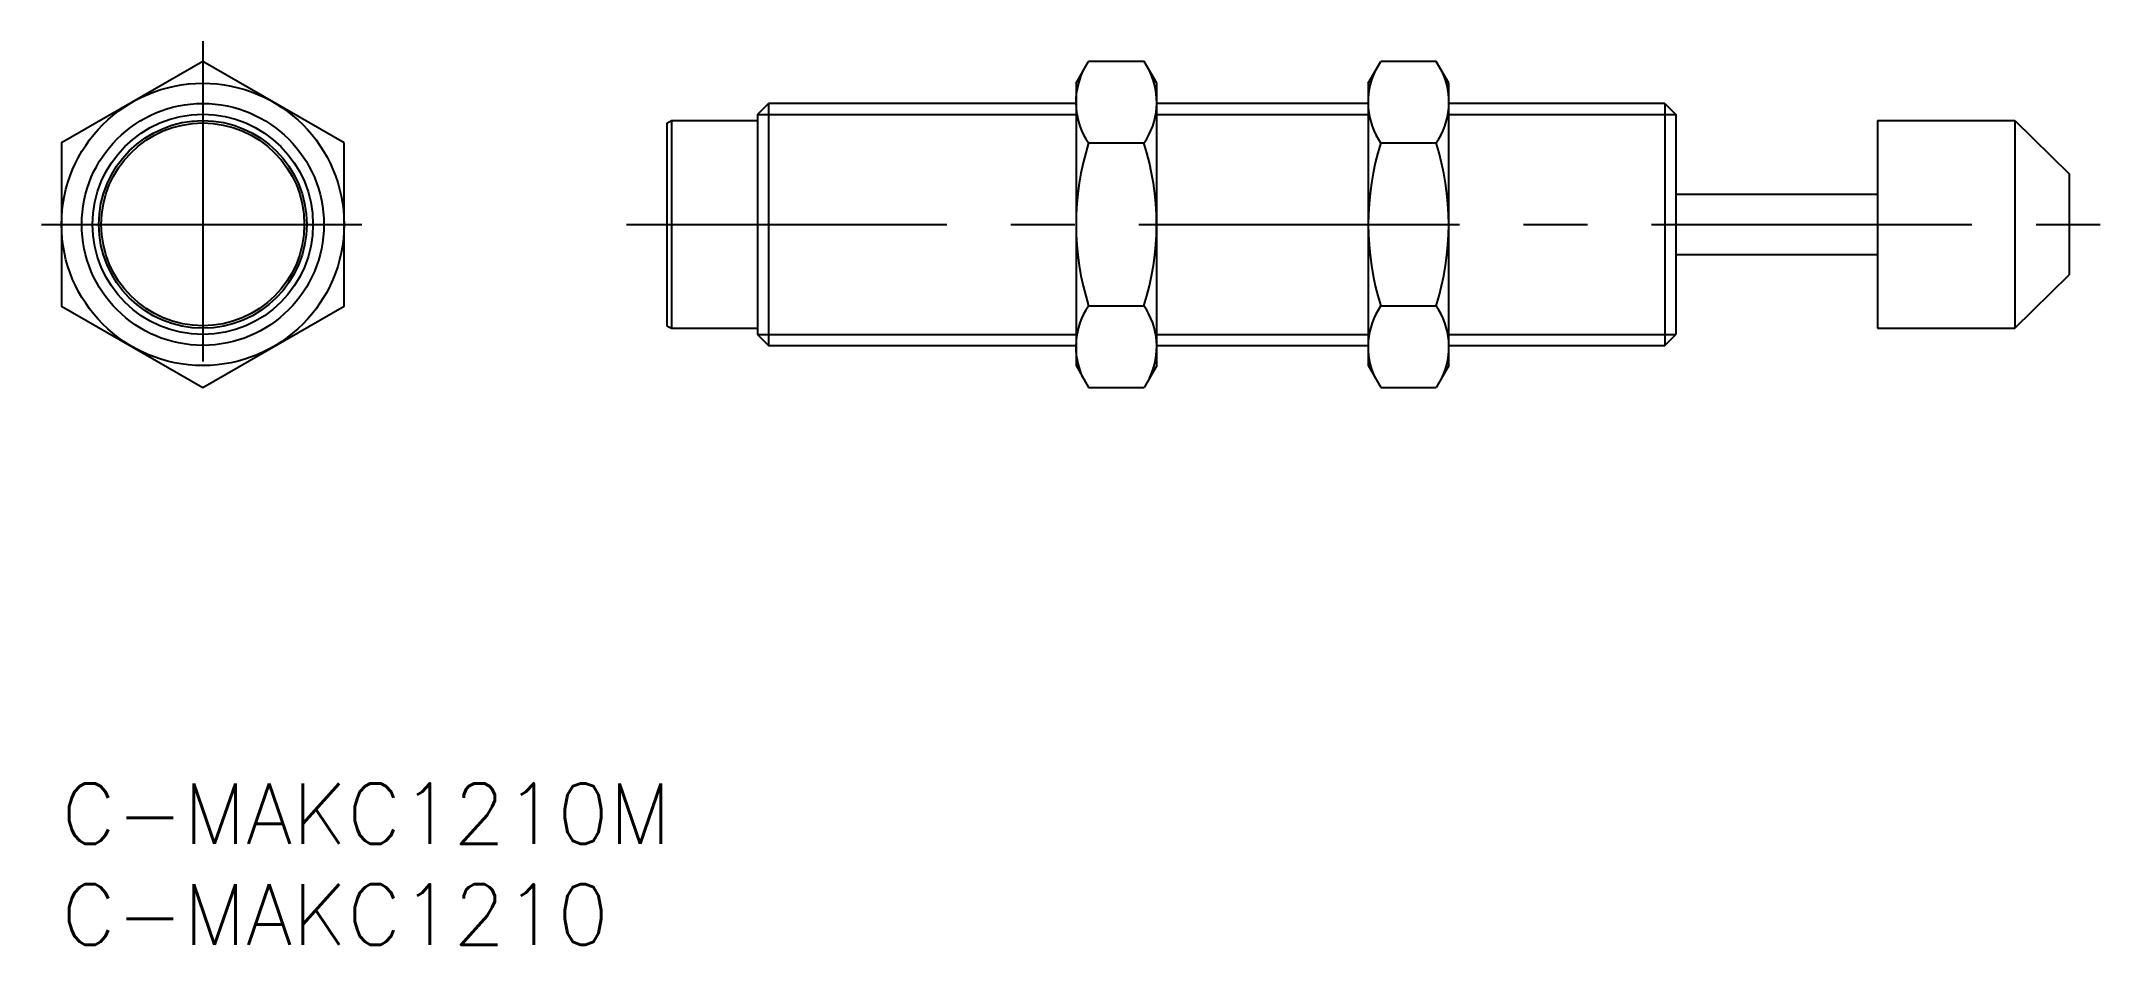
# Model space of a CAD drawing. Extents: x -1 to 101, y -8 to 37.
import ezdxf

# ---------------------------------------------------------------- set-up
doc = ezdxf.new("R2010")
doc.units = 0
doc.header["$LTSCALE"] = 0.5
doc.linetypes.add('CENTER', pattern=[50.8, 31.75, -6.35, 6.35, -6.35])
doc.layers.get('0').update_dxf_attribs({"linetype": 'CONTINUOUS'})
doc.layers.add('CENTER', color=1, linetype='CENTER')
doc.styles.get("Standard").update_dxf_attribs({"font": 'txt.shx', "height": 3, "bigfont": 'bigfont.shx'})

# ---------------------------------------------------------------- blocks, each defined once
blk = doc.blocks.new('*U21')
at = {"color": 7, "linetype": 'CONTINUOUS'}
blk.add_text('C-MAKC1210M', height=3, dxfattribs=at).set_placement((0, -3))
blk = doc.blocks.new('*U22')
at = {"color": 7, "linetype": 'CONTINUOUS'}
blk.add_text('C-MAKC1210', height=3, dxfattribs=at).set_placement((0, -8))

msp = doc.modelspace()

# ---------------------------------------------------------------- linework, layer by layer
at = {"color": 7, "linetype": 'CONTINUOUS'}
for p, q in [((50.27, 34.72, -0.3), (50.89, 35.8, -0.3)), ((53.64, 35.8, -0.3), (50.89, 35.8, -0.3)), ((54.27, 34.72, -0.3), (53.64, 35.8, -0.3)), ((64.75, 34.72, -0.3), (65.37, 35.8, -0.3)), ((68.12, 35.8, -0.3), (65.37, 35.8, -0.3)), ((68.75, 34.72, -0.3), (68.12, 35.8, -0.3)), ((50.27, 34.72, -0.3), (50.27, 20.72, -0.3)), ((54.27, 20.72, -0.3), (54.27, 34.72, -0.3)), ((64.75, 34.72, -0.3), (64.75, 20.72, -0.3)), ((68.75, 20.72, -0.3), (68.75, 34.72, -0.3)), ((29.99, 32.74), (30.23, 32.87)), ((30.23, 32.87), (34.49, 32.87)), ((30.23, 32.87), (30.23, 22.57)), ((34.49, 33.17), (35.03, 33.72)), ((34.49, 33.17), (34.49, 22.26)), ((35.03, 33.72), (35.03, 21.72)), ((50.27, 33.72), (35.03, 33.72)), ((64.75, 33.72), (54.27, 33.72)), ((79.45, 33.72), (68.75, 33.72)), ((79.45, 33.72), (79.45, 21.72)), ((79.45, 33.72), (79.99, 33.17)), ((79.99, 33.17), (79.99, 22.26)), ((89.99, 32.87), (96.79, 32.87)), ((89.99, 32.87), (89.99, 22.57)), ((96.79, 32.87), (99.49, 30.22)), ((96.79, 32.87), (96.79, 22.57)), ((29.99, 32.74), (29.99, 22.69)), ((50.89, 31.76, -0.3), (53.64, 31.76, -0.3)), ((65.37, 31.76, -0.3), (68.12, 31.76, -0.3)), ((99.49, 30.22), (99.49, 25.22)), ((79.99, 29.22), (89.99, 29.22)), ((79.99, 26.22), (89.99, 26.22)), ((96.79, 22.57), (99.49, 25.22)), ((53.64, 23.67, -0.3), (50.89, 23.67, -0.3)), ((68.12, 23.67, -0.3), (65.37, 23.67, -0.3)), ((29.99, 22.69), (30.23, 22.57)), ((30.23, 22.57), (34.49, 22.57)), ((89.99, 22.57), (96.79, 22.57)), ((34.49, 22.26), (35.03, 21.72)), ((35.03, 21.72), (50.27, 21.72)), ((54.27, 21.72), (64.75, 21.72)), ((68.75, 21.72), (79.45, 21.72)), ((79.45, 21.72), (79.99, 22.26)), ((50.27, 20.72, -0.3), (50.89, 19.63, -0.3)), ((54.27, 20.72, -0.3), (53.64, 19.63, -0.3)), ((64.75, 20.72, -0.3), (65.37, 19.63, -0.3)), ((68.75, 20.72, -0.3), (68.12, 19.63, -0.3)), ((50.89, 19.63, -0.3), (53.64, 19.63, -0.3)), ((65.37, 19.63, -0.3), (68.12, 19.63, -0.3))]:
    msp.add_line(p, q, dxfattribs=at)
at = {"color": 3, "linetype": 'CONTINUOUS'}
for p, q in [((34.49, 33.17), (50.27, 33.17)), ((54.27, 33.17), (64.75, 33.17)), ((68.75, 33.17), (79.99, 33.17)), ((34.49, 22.26), (50.27, 22.26)), ((54.27, 22.26), (64.75, 22.26)), ((68.75, 22.26), (79.99, 22.26))]:
    msp.add_line(p, q, dxfattribs=at)
at = {"color": 7, "linetype": 'CONTINUOUS'}
msp.add_lwpolyline([(14, 31.76), (7, 35.8), (0, 31.76), (0, 23.67), (7, 19.63), (14, 23.67)], close=True, dxfattribs=at)
for radius in [7, 6, 5.15, 5.03]:
    msp.add_circle((7, 27.72), radius, dxfattribs=at)
at = {"color": 3, "linetype": 'CONTINUOUS'}
msp.add_circle((7, 27.72), 5.46, dxfattribs=at)
at = {"color": 7, "linetype": 'CONTINUOUS'}
for centre, radius, start, end in [((53.84, 33.78, -0.3), 3.58, 154.3842, 214.3842), ((50.69, 33.78, -0.3), 3.58, 325.6158, 25.6158), ((68.32, 33.78, -0.3), 3.58, 154.3842, 214.3842), ((65.17, 33.78, -0.3), 3.58, 325.6158, 25.6158), ((63.64, 27.72, -0.3), 13.37, 162.412, 197.588), ((40.89, 27.72, -0.3), 13.37, 342.412, 17.588), ((78.12, 27.72, -0.3), 13.37, 162.412, 197.588), ((55.37, 27.72, -0.3), 13.37, 342.412, 17.588), ((53.84, 21.65, -0.3), 3.58, 145.6158, 205.6158), ((50.69, 21.65, -0.3), 3.58, 334.3842, 34.3842), ((68.32, 21.65, -0.3), 3.58, 145.6158, 205.6158), ((65.17, 21.65, -0.3), 3.58, 334.3842, 34.3842)]:
    msp.add_arc(centre, radius, start, end, dxfattribs=at)
at = {"layer": 'CENTER', "color": 1, "linetype": 'CENTER'}
for p, q in [((7, 36.8), (7, 18.63)), ((-1, 27.72), (15, 27.72)), ((27.99, 27.72), (101.49, 27.72))]:
    msp.add_line(p, q, dxfattribs=at)

# ---------------------------------------------------------------- block references
at = {"color": 7, "linetype": 'CONTINUOUS'}
for name in ['*U21', '*U22']:
    msp.add_blockref(name, (0, 0), dxfattribs=at)

doc.saveas('drawing.dxf')
